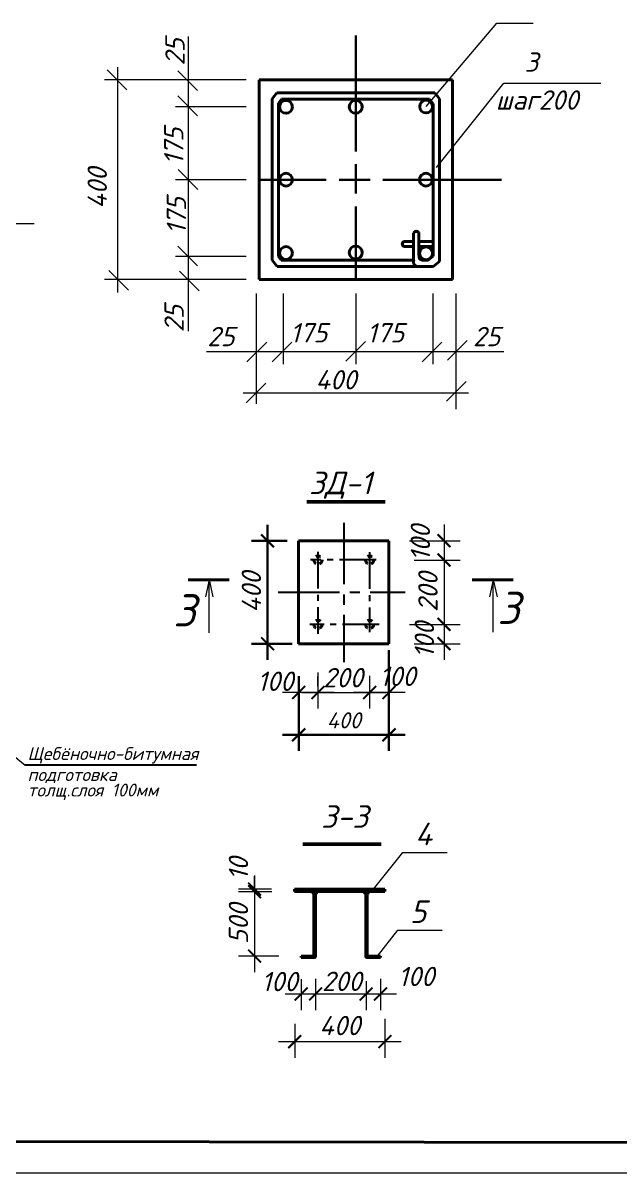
# Model space of a CAD drawing. Extents: x 108150 to 142535, y -18867 to -9422.
# Drawn here: x 136279.5 to 136372.2, y -16392 to -16213.4 of the extents above; entities that cross this region are included whole.
import ezdxf

# ---------------------------------------------------------------- set-up
doc = ezdxf.new("R2010")
doc.units = 0
doc.header["$MEASUREMENT"] = 0
doc.header["$PDMODE"] = 32
doc.header["$PDSIZE"] = 0.6
for name, pattern in [('ACAD_ISO04W100', [30, 24, -3, 0, -3]), ('JIS_02_0.7', [1.35, 0.75, -0.6]), ('осевая2', [28.575, 19.05, -3.175, 3.175, -3.175])]:
    doc.linetypes.add(name, pattern=pattern)
for name, color, linetype, lineweight in [('Выносные', 8, 'Continuous', 15), ('Главные', 1, 'Continuous', 40), ('надписи', 2, 'Continuous', 15), ('Осевые', 8, 'ACAD_ISO04W100', 30), ('Основные', 4, 'Continuous', 40), ('РАЗМЕРЫ', 8, 'Continuous', 30), ('Размеры1', 252, 'Continuous', 15), ('Текст', 2, 'Continuous', 15)]:
    doc.layers.add(name, color=color, linetype=linetype, lineweight=lineweight)
doc.styles.add('ГОСТ', font='isocpeur.ttf', dxfattribs={"oblique": 15, "height": 2.5})
doc.styles.add('ГОСТ 300', font='isocpeui.ttf', dxfattribs={"height": 300})
doc.styles.add('ГОСТ3', font='isocpeur.ttf', dxfattribs={"oblique": 15, "height": 3})
doc.styles.add('ГОСТ3.5', font='isocpeur.ttf', dxfattribs={"oblique": 15, "height": 3.5})
doc.linetypes.add('388', pattern='A,2,[1,a,S=0.2,R=0,X=0,Y=0],2', length=4)
doc.dimstyles.new('25', dxfattribs={"dimtxt": 2.7, "dimasz": 2, "dimexe": 2.5, "dimexo": 1, "dimgap": 1, "dimtad": 1, "dimdec": 0, "dimlfac": 25, "dimtxsty": 'ГОСТ', "dimblk": 'OBLIQUE', "dimcen": 25, "dimdle": 2.5, "dimclrd": 256, "dimclre": 256, "dimclrt": 2, "dimadec": 0, "dimazin": 0, "dimtfac": 1, "dimtdec": 0, "dimtmove": 0, "dimatfit": 3, "dimldrblk": 'DOTSMALL', "dimlwd": -1, "dimlwe": -1, "dimarcsym": 0})
doc.dimstyles.new('50', dxfattribs={"dimtxt": 3.5, "dimasz": 2, "dimexe": 2.5, "dimexo": 1, "dimgap": 1, "dimtad": 1, "dimdec": 0, "dimlfac": 50, "dimtxsty": 'ГОСТ3.5', "dimblk": 'ARCHTICK', "dimcen": 2.5, "dimdle": 2.5, "dimclrd": 256, "dimclre": 256, "dimclrt": 2, "dimadec": 3, "dimazin": 0, "dimtfac": 1, "dimtdec": 0, "dimtmove": 1, "dimatfit": 3, "dimldrblk": 'DOTSMALL', "dimfxl": 1, "dimlwd": -1, "dimlwe": -1, "dimarcsym": 0})

# ---------------------------------------------------------------- blocks, each defined once
blk = doc.blocks.new('_ArchTick')
at = {"color": 0, "linetype": 'ByBlock', "const_width": 0.15}
blk.add_lwpolyline([(-0.5, -0.5), (0.5, 0.5)], dxfattribs=at)
blk = doc.blocks.new('*D3293')
at = {"layer": 'Defpoints', "color": 0, "lineweight": 0, "transparency": 16777216}
for p in [(136321.52, -16293.78), (136317.45, -16309.76), (136322.29, -16309.76)]:
    blk.add_point(p, dxfattribs=at)
at = {"layer": 'РАЗМЕРЫ', "transparency": 16777216}
for p, q in [((136317.45, -16291.28), (136317.45, -16312.26)), ((136320.52, -16293.78), (136314.95, -16293.78)), ((136321.29, -16309.76), (136314.95, -16309.76))]:
    blk.add_line(p, q, dxfattribs=at)
at = {"layer": 'РАЗМЕРЫ', "transparency": 16777216, "xscale": 2, "yscale": 2, "zscale": 2}
for p, rotation in [((136317.45, -16293.78), 90), ((136317.45, -16309.76), 270)]:
    blk.add_blockref('_ArchTick', p, dxfattribs=dict(at, rotation=rotation))
at = {"layer": 'РАЗМЕРЫ', "color": 2, "transparency": 16777216, "insert": (136314.95, -16301.77), "char_height": 3, "attachment_point": 5, "rotation": 90, "style": 'ГОСТ3'}
blk.add_mtext('400', dxfattribs=at)
blk = doc.blocks.new('_DotSmall')
at = {"color": 0, "linetype": 'ByBlock', "lineweight": 15, "const_width": 0.5}
blk.add_lwpolyline([(-0.0625, 0, 1), (0.0625, 0, 1)], format="xyb", close=True, dxfattribs=at)
blk = doc.blocks.new('_Oblique')
at = {"color": 0, "linetype": 'ByBlock', "lineweight": -2}
blk.add_line((-0.5, -0.5), (0.5, 0.5), dxfattribs=at)
blk = doc.blocks.new('*D3294')
at = {"layer": 'Defpoints', "color": 0, "lineweight": 0, "transparency": 16777216}
for p in [(136336.31, -16309.76), (136322.29, -16313.79), (136336.31, -16323.91)]:
    blk.add_point(p, dxfattribs=at)
at = {"layer": 'РАЗМЕРЫ', "transparency": 16777216}
for p, q in [((136336.31, -16310.76), (136336.31, -16326.41)), ((136322.29, -16314.79), (136322.29, -16326.41)), ((136319.79, -16323.91), (136338.81, -16323.91))]:
    blk.add_line(p, q, dxfattribs=at)
at = {"layer": 'РАЗМЕРЫ', "transparency": 16777216, "xscale": 2, "yscale": 2, "zscale": 2, "rotation": 180}
blk.add_blockref('_Oblique', (136322.29, -16323.91), dxfattribs=at)
at = {"layer": 'РАЗМЕРЫ', "transparency": 16777216, "xscale": 2, "yscale": 2, "zscale": 2}
blk.add_blockref('_Oblique', (136336.31, -16323.91), dxfattribs=at)
at = {"layer": 'РАЗМЕРЫ', "color": 2, "transparency": 16777216, "insert": (136329.3, -16321.66), "char_height": 2.5, "attachment_point": 5, "style": 'ГОСТ'}
blk.add_mtext('400', dxfattribs=at)
blk = doc.blocks.new('*D3295')
at = {"layer": 'Defpoints', "color": 0, "lineweight": 0, "ltscale": 10, "transparency": 16777216}
for p in [(136338.52, -16293.76), (136339.21, -16296.76), (136344.86, -16296.76)]:
    blk.add_point(p, dxfattribs=at)
at = {"layer": 'Размеры1', "ltscale": 10, "transparency": 16777216}
for p, q in [((136344.86, -16291.26), (136344.86, -16299.26)), ((136339.52, -16293.76), (136347.36, -16293.76)), ((136340.21, -16296.76), (136347.36, -16296.76))]:
    blk.add_line(p, q, dxfattribs=at)
at = {"layer": 'Размеры1', "ltscale": 10, "transparency": 16777216, "xscale": 2, "yscale": 2, "zscale": 2}
for p, rotation in [((136344.86, -16293.76), 90), ((136344.86, -16296.76), 270)]:
    blk.add_blockref('_ArchTick', p, dxfattribs=dict(at, rotation=rotation))
at = {"layer": 'Размеры1', "color": 2, "lineweight": 25, "ltscale": 10, "transparency": 16777216, "insert": (136341.19, -16294.13), "char_height": 3, "attachment_point": 5, "rotation": 90, "style": 'ГОСТ3'}
blk.add_mtext('100', dxfattribs=at)
blk = doc.blocks.new('*D3296')
at = {"layer": 'Defpoints', "color": 0, "lineweight": 0, "ltscale": 10, "transparency": 16777216}
for p in [(136339.21, -16296.76), (136339.34, -16306.76), (136344.86, -16306.76)]:
    blk.add_point(p, dxfattribs=at)
at = {"layer": 'Размеры1', "ltscale": 10, "transparency": 16777216}
for p, q in [((136344.86, -16294.26), (136344.86, -16309.26)), ((136340.21, -16296.76), (136347.36, -16296.76)), ((136340.34, -16306.76), (136347.36, -16306.76))]:
    blk.add_line(p, q, dxfattribs=at)
at = {"layer": 'Размеры1', "ltscale": 10, "transparency": 16777216, "xscale": 2, "yscale": 2, "zscale": 2}
for p, rotation in [((136344.86, -16296.76), 90), ((136344.86, -16306.76), 270)]:
    blk.add_blockref('_ArchTick', p, dxfattribs=dict(at, rotation=rotation))
at = {"layer": 'Размеры1', "color": 2, "lineweight": 25, "ltscale": 10, "transparency": 16777216, "insert": (136342.36, -16301.76), "char_height": 3, "attachment_point": 5, "rotation": 90, "style": 'ГОСТ3'}
blk.add_mtext('200', dxfattribs=at)
blk = doc.blocks.new('*D3297')
at = {"layer": 'Defpoints', "color": 0, "lineweight": 0, "ltscale": 10, "transparency": 16777216}
for p in [(136338.52, -16306.76), (136339.21, -16309.76), (136344.86, -16309.76)]:
    blk.add_point(p, dxfattribs=at)
at = {"layer": 'Размеры1', "ltscale": 10, "transparency": 16777216}
for p, q in [((136344.86, -16304.26), (136344.86, -16312.26)), ((136339.52, -16306.76), (136347.36, -16306.76)), ((136340.21, -16309.76), (136347.36, -16309.76))]:
    blk.add_line(p, q, dxfattribs=at)
at = {"layer": 'Размеры1', "ltscale": 10, "transparency": 16777216, "xscale": 2, "yscale": 2, "zscale": 2}
for p, rotation in [((136344.86, -16306.76), 90), ((136344.86, -16309.76), 270)]:
    blk.add_blockref('_ArchTick', p, dxfattribs=dict(at, rotation=rotation))
at = {"layer": 'Размеры1', "color": 2, "lineweight": 25, "ltscale": 10, "transparency": 16777216, "insert": (136341.81, -16309.2), "char_height": 3, "attachment_point": 5, "rotation": 90, "style": 'ГОСТ3'}
blk.add_mtext('100', dxfattribs=at)
blk = doc.blocks.new('*D3298')
at = {"layer": 'Defpoints', "color": 0, "lineweight": 0, "ltscale": 10, "transparency": 16777216}
for p in [(136325.29, -16313.21), (136322.29, -16313.79), (136322.29, -16317.33)]:
    blk.add_point(p, dxfattribs=at)
at = {"layer": 'Размеры1', "ltscale": 10, "transparency": 16777216}
for p, q in [((136322.29, -16314.79), (136322.29, -16319.83)), ((136325.29, -16314.21), (136325.29, -16319.83)), ((136327.79, -16317.33), (136319.79, -16317.33))]:
    blk.add_line(p, q, dxfattribs=at)
at = {"layer": 'Размеры1', "ltscale": 10, "transparency": 16777216, "xscale": 2, "yscale": 2, "zscale": 2, "rotation": 180}
blk.add_blockref('_ArchTick', (136322.29, -16317.33), dxfattribs=at)
at = {"layer": 'Размеры1', "ltscale": 10, "transparency": 16777216, "xscale": 2, "yscale": 2, "zscale": 2}
blk.add_blockref('_ArchTick', (136325.29, -16317.33), dxfattribs=at)
at = {"layer": 'Размеры1', "color": 2, "lineweight": 25, "ltscale": 10, "transparency": 16777216, "insert": (136318.66, -16315.59), "char_height": 3, "attachment_point": 5, "style": 'ГОСТ3'}
blk.add_mtext('100', dxfattribs=at)
blk = doc.blocks.new('*D3299')
at = {"layer": 'Defpoints', "color": 0, "lineweight": 0, "ltscale": 10, "transparency": 16777216}
for p in [(136336.31, -16312.62), (136333.31, -16313.76), (136333.31, -16317.33)]:
    blk.add_point(p, dxfattribs=at)
at = {"layer": 'Размеры1', "ltscale": 10, "transparency": 16777216}
for p, q in [((136333.31, -16314.76), (136333.31, -16319.83)), ((136336.31, -16313.62), (136336.31, -16319.83)), ((136338.81, -16317.33), (136330.81, -16317.33))]:
    blk.add_line(p, q, dxfattribs=at)
at = {"layer": 'Размеры1', "ltscale": 10, "transparency": 16777216, "xscale": 2, "yscale": 2, "zscale": 2, "rotation": 180}
blk.add_blockref('_ArchTick', (136333.31, -16317.33), dxfattribs=at)
at = {"layer": 'Размеры1', "ltscale": 10, "transparency": 16777216, "xscale": 2, "yscale": 2, "zscale": 2}
blk.add_blockref('_ArchTick', (136336.31, -16317.33), dxfattribs=at)
at = {"layer": 'Размеры1', "color": 2, "lineweight": 25, "ltscale": 10, "transparency": 16777216, "insert": (136337.64, -16314.83), "char_height": 3, "attachment_point": 5, "style": 'ГОСТ3'}
blk.add_mtext('100', dxfattribs=at)
blk = doc.blocks.new('*D3300')
at = {"layer": 'Defpoints', "color": 0, "lineweight": 0, "ltscale": 10, "transparency": 16777216}
for p in [(136333.31, -16316.73), (136325.29, -16317.33), (136333.31, -16317.33)]:
    blk.add_point(p, dxfattribs=at)
at = {"layer": 'Размеры1', "ltscale": 10, "transparency": 16777216}
for p, q in [((136325.29, -16316.33), (136325.29, -16314.83)), ((136322.79, -16317.33), (136335.81, -16317.33)), ((136333.31, -16317.73), (136333.31, -16319.83))]:
    blk.add_line(p, q, dxfattribs=at)
at = {"layer": 'Размеры1', "ltscale": 10, "transparency": 16777216, "xscale": 2, "yscale": 2, "zscale": 2, "rotation": 180}
blk.add_blockref('_ArchTick', (136325.29, -16317.33), dxfattribs=at)
at = {"layer": 'Размеры1', "ltscale": 10, "transparency": 16777216, "xscale": 2, "yscale": 2, "zscale": 2}
blk.add_blockref('_ArchTick', (136333.31, -16317.33), dxfattribs=at)
at = {"layer": 'Размеры1', "color": 2, "lineweight": 25, "ltscale": 10, "transparency": 16777216, "insert": (136329.18, -16315.03), "char_height": 3, "attachment_point": 5, "style": 'ГОСТ3'}
blk.add_mtext('200', dxfattribs=at)
blk = doc.blocks.new('*D3301')
at = {"layer": 'Defpoints', "color": 0, "lineweight": 0, "ltscale": 10, "transparency": 16777216}
for p in [(136315.44, -16348.27), (136318.85, -16348.27), (136319.07, -16347.87)]:
    blk.add_point(p, dxfattribs=at)
at = {"layer": 'Размеры1', "ltscale": 10, "transparency": 16777216}
for p, q in [((136315.44, -16347.87), (136315.44, -16345.87)), ((136318.07, -16347.87), (136312.94, -16347.87)), ((136317.85, -16348.27), (136312.94, -16348.27)), ((136315.44, -16347.87), (136315.44, -16348.27)), ((136315.44, -16348.27), (136315.44, -16350.27))]:
    blk.add_line(p, q, dxfattribs=at)
at = {"layer": 'Размеры1', "ltscale": 10, "transparency": 16777216, "xscale": 2, "yscale": 2, "zscale": 2}
for p, rotation in [((136315.44, -16347.87), 270), ((136315.44, -16348.27), 90)]:
    blk.add_blockref('_ArchTick', p, dxfattribs=dict(at, rotation=rotation))
at = {"layer": 'Размеры1', "color": 2, "lineweight": 25, "ltscale": 10, "transparency": 16777216, "insert": (136312.94, -16344.73), "char_height": 3, "attachment_point": 5, "rotation": 90, "style": 'ГОСТ3'}
blk.add_mtext('10', dxfattribs=at)
blk = doc.blocks.new('*D3302')
at = {"layer": 'Defpoints', "color": 0, "lineweight": 0, "ltscale": 10, "transparency": 16777216}
for p in [(136319.13, -16348.27), (136315.44, -16358.27), (136320.19, -16358.27)]:
    blk.add_point(p, dxfattribs=at)
at = {"layer": 'Размеры1', "ltscale": 10, "transparency": 16777216}
for p, q in [((136315.44, -16345.77), (136315.44, -16360.77)), ((136318.13, -16348.27), (136312.94, -16348.27)), ((136319.19, -16358.27), (136312.94, -16358.27))]:
    blk.add_line(p, q, dxfattribs=at)
at = {"layer": 'Размеры1', "ltscale": 10, "transparency": 16777216, "xscale": 2, "yscale": 2, "zscale": 2}
for p, rotation in [((136315.44, -16348.27), 90), ((136315.44, -16358.27), 270)]:
    blk.add_blockref('_ArchTick', p, dxfattribs=dict(at, rotation=rotation))
at = {"layer": 'Размеры1', "color": 2, "lineweight": 25, "ltscale": 10, "transparency": 16777216, "insert": (136312.94, -16353.27), "char_height": 3, "attachment_point": 5, "rotation": 90, "style": 'ГОСТ3'}
blk.add_mtext('500', dxfattribs=at)
blk = doc.blocks.new('*D3303')
at = {"layer": 'Defpoints', "color": 0, "lineweight": 0, "ltscale": 10, "transparency": 16777216}
for p in [(136322.67, -16360.86), (136324.91, -16360.82), (136324.91, -16364.15)]:
    blk.add_point(p, dxfattribs=at)
at = {"layer": 'Размеры1', "ltscale": 10, "transparency": 16777216}
for p, q in [((136322.67, -16361.86), (136322.67, -16366.65)), ((136324.91, -16361.82), (136324.91, -16366.65)), ((136320.17, -16364.15), (136327.41, -16364.15))]:
    blk.add_line(p, q, dxfattribs=at)
at = {"layer": 'Размеры1', "ltscale": 10, "transparency": 16777216, "xscale": 2, "yscale": 2, "zscale": 2, "rotation": 180}
blk.add_blockref('_ArchTick', (136322.67, -16364.15), dxfattribs=at)
at = {"layer": 'Размеры1', "ltscale": 10, "transparency": 16777216, "xscale": 2, "yscale": 2, "zscale": 2}
blk.add_blockref('_ArchTick', (136324.91, -16364.15), dxfattribs=at)
at = {"layer": 'Размеры1', "color": 2, "lineweight": 25, "ltscale": 10, "transparency": 16777216, "insert": (136319.31, -16362.23), "char_height": 3, "attachment_point": 5, "style": 'ГОСТ3'}
blk.add_mtext('100', dxfattribs=at)
blk = doc.blocks.new('*D3304')
at = {"layer": 'Defpoints', "color": 0, "lineweight": 0, "ltscale": 10, "transparency": 16777216}
for p in [(136335.69, -16367), (136321.67, -16367.78), (136335.69, -16371.56)]:
    blk.add_point(p, dxfattribs=at)
at = {"layer": 'Размеры1', "ltscale": 10, "transparency": 16777216}
for p, q in [((136321.67, -16368.78), (136321.67, -16374.06)), ((136335.69, -16368), (136335.69, -16374.06)), ((136319.17, -16371.56), (136338.19, -16371.56))]:
    blk.add_line(p, q, dxfattribs=at)
at = {"layer": 'Размеры1', "ltscale": 10, "transparency": 16777216, "xscale": 2, "yscale": 2, "zscale": 2, "rotation": 180}
blk.add_blockref('_ArchTick', (136321.67, -16371.56), dxfattribs=at)
at = {"layer": 'Размеры1', "ltscale": 10, "transparency": 16777216, "xscale": 2, "yscale": 2, "zscale": 2}
blk.add_blockref('_ArchTick', (136335.69, -16371.56), dxfattribs=at)
at = {"layer": 'Размеры1', "color": 2, "lineweight": 25, "ltscale": 10, "transparency": 16777216, "insert": (136328.68, -16369.06), "char_height": 3, "attachment_point": 5, "style": 'ГОСТ3'}
blk.add_mtext('400', dxfattribs=at)
blk = doc.blocks.new('*D3305')
at = {"layer": 'Defpoints', "color": 0, "lineweight": 0, "ltscale": 10, "transparency": 16777216}
for p in [(136332.76, -16361.19), (136335, -16360.83), (136335, -16364.16)]:
    blk.add_point(p, dxfattribs=at)
at = {"layer": 'Размеры1', "ltscale": 10, "transparency": 16777216}
for p, q in [((136332.76, -16362.19), (136332.76, -16366.66)), ((136335, -16361.83), (136335, -16366.66)), ((136330.26, -16364.16), (136337.5, -16364.16))]:
    blk.add_line(p, q, dxfattribs=at)
at = {"layer": 'Размеры1', "ltscale": 10, "transparency": 16777216, "xscale": 2, "yscale": 2, "zscale": 2, "rotation": 180}
blk.add_blockref('_ArchTick', (136332.76, -16364.16), dxfattribs=at)
at = {"layer": 'Размеры1', "ltscale": 10, "transparency": 16777216, "xscale": 2, "yscale": 2, "zscale": 2}
blk.add_blockref('_ArchTick', (136335, -16364.16), dxfattribs=at)
at = {"layer": 'Размеры1', "color": 2, "lineweight": 25, "ltscale": 10, "transparency": 16777216, "insert": (136340.55, -16361.44), "char_height": 3, "attachment_point": 5, "style": 'ГОСТ3'}
blk.add_mtext('100', dxfattribs=at)
blk = doc.blocks.new('*D3306')
at = {"layer": 'Defpoints', "color": 0, "lineweight": 0, "ltscale": 10, "transparency": 16777216}
for p in [(136324.91, -16364.15), (136332.76, -16364.15), (136332.76, -16364.16)]:
    blk.add_point(p, dxfattribs=at)
at = {"layer": 'Размеры1', "ltscale": 10, "transparency": 16777216}
for p, q in [((136322.41, -16364.16), (136335.26, -16364.16)), ((136324.91, -16365.15), (136324.91, -16366.66)), ((136332.76, -16365.15), (136332.76, -16366.66))]:
    blk.add_line(p, q, dxfattribs=at)
at = {"layer": 'Размеры1', "ltscale": 10, "transparency": 16777216, "xscale": 2, "yscale": 2, "zscale": 2, "rotation": 180}
blk.add_blockref('_ArchTick', (136324.91, -16364.16), dxfattribs=at)
at = {"layer": 'Размеры1', "ltscale": 10, "transparency": 16777216, "xscale": 2, "yscale": 2, "zscale": 2}
blk.add_blockref('_ArchTick', (136332.76, -16364.16), dxfattribs=at)
at = {"layer": 'Размеры1', "color": 2, "lineweight": 25, "ltscale": 10, "transparency": 16777216, "insert": (136328.99, -16362.19), "char_height": 3, "attachment_point": 5, "style": 'ГОСТ3'}
blk.add_mtext('200', dxfattribs=at)

msp = doc.modelspace()

# ---------------------------------------------------------------- hatches: boundary and pattern name
at = {"layer": 'Размеры1', "lineweight": 40, "ltscale": 10}
h = msp.add_hatch(color=4, dxfattribs=at)
h.dxf.hatch_style = 1
h.paths.add_polyline_path([(136324.4435, -16348.2664, 0.57154891), (136324.6662, -16348.4836), (136324.6662, -16348.2664)])
h = msp.add_hatch(color=4, dxfattribs=at)
h.dxf.hatch_style = 1
h.paths.add_polyline_path([(136324.9059, -16348.2664), (136325.1287, -16348.2664, -0.57154891), (136324.9059, -16348.4836)])
h = msp.add_hatch(color=4, dxfattribs=at)
h.dxf.hatch_style = 1
h.paths.add_polyline_path([(136332.694, -16348.2664), (136332.4713, -16348.2664, 0.57154891), (136332.694, -16348.4836)])
h = msp.add_hatch(color=4, dxfattribs=at)
h.dxf.hatch_style = 1
h.paths.add_polyline_path([(136332.9337, -16348.2664), (136333.1564, -16348.2664, -0.57154891), (136332.9337, -16348.4836)])

# ---------------------------------------------------------------- linework, layer by layer
at = {"color": 253}
msp.add_line((136306.4029, -16328.6104), (136279.8448, -16328.6104), dxfattribs=at)
at = {"layer": 'Выносные'}
for p, q in [((136342.0765, -16226.3361), (136353.0605, -16213.3588)), ((136353.0605, -16213.3588), (136358.7224, -16213.3588)), ((136305.1499, -16215.4594), (136305.1499, -16261.233)), ((136294.1499, -16220.1953), (136294.1499, -16255.1953)), ((136314.1499, -16222.1953), (136292.1499, -16222.1953)), ((136292.5786, -16220.6521), (136295.6278, -16223.7195)), ((136303.5259, -16220.7823), (136306.5751, -16223.8497)), ((136343.6953, -16235.824), (136354.1438, -16222.6968)), ((136354.1438, -16222.6968), (136369.2007, -16222.6968)), ((136303.5259, -16224.6885), (136306.5751, -16227.7559)), ((136314.1499, -16226.382), (136303.1499, -16226.382)), ((136303.6036, -16236.1331), (136306.6527, -16239.2004)), ((136314.1499, -16237.6953), (136303.1499, -16237.6953)), ((136268.8699, -16244.4904), (136281.2339, -16244.4904)), ((136303.5259, -16247.9956), (136306.5751, -16251.0629)), ((136314.1499, -16249.6328), (136303.1499, -16249.6328)), ((136292.8393, -16251.7716), (136295.8884, -16254.8389)), ((136303.7866, -16251.9018), (136306.8357, -16254.9691)), ((136314.1499, -16253.1953), (136292.1499, -16253.1953)), ((136315.6754, -16255.3518), (136315.6754, -16272.5237)), ((136319.8622, -16255.3518), (136319.8622, -16266.3518)), ((136331.1754, -16255.3518), (136331.1754, -16266.3518)), ((136343.1129, -16255.3518), (136343.1129, -16266.3518)), ((136346.6754, -16255.3518), (136346.6754, -16273.343)), ((136314.2625, -16265.9758), (136317.3298, -16262.9266)), ((136318.1687, -16265.9758), (136321.236, -16262.9266)), ((136329.6132, -16265.8981), (136332.6806, -16262.849)), ((136341.4757, -16265.9758), (136344.5431, -16262.9266)), ((136345.3819, -16265.7151), (136348.4493, -16262.666)), ((136307.9869, -16264.3518), (136354.1474, -16264.3518)), ((136314.1323, -16272.346), (136317.1996, -16269.2969)), ((136345.2517, -16272.0854), (136348.3191, -16269.0363)), ((136313.6754, -16270.7748), (136348.6754, -16270.7748)), ((136308.3913, -16299.8303), (136307.8203, -16302.4932)), ((136308.3913, -16308.0749), (136308.3913, -16299.8303)), ((136308.3913, -16299.8303), (136308.9775, -16302.4932)), ((136352.4977, -16299.8303), (136351.9267, -16302.4932)), ((136352.4977, -16307.9869), (136352.4977, -16299.8303)), ((136352.4977, -16299.8303), (136353.0839, -16302.4932)), ((136333.8954, -16347.8664), (136338.4538, -16342.171)), ((136338.4538, -16342.171), (136345.3486, -16342.171)), ((136334.5165, -16358.2664), (136337.663, -16354.2376)), ((136337.663, -16354.2376), (136344.5578, -16354.2376)), ((136147.7125, -16391.9608), (136567.7125, -16391.9608))]:
    msp.add_line(p, q, dxfattribs=at)
at = {"layer": 'Выносные', "color": 252, "ltscale": 100}
msp.add_line((136270.4467, -16321.0426), (136279.8448, -16328.6104), dxfattribs=at)
at = {"layer": 'Главные'}
for p, q in [((136311.4812, -16299.8303), (136305.1083, -16299.8303)), ((136355.5876, -16299.8303), (136349.2148, -16299.8303))]:
    msp.add_line(p, q, dxfattribs=at)
at = {"layer": 'Осевые'}
for p, q in [((136331.1499, -16222.1953), (136331.1499, -16215.2827)), ((136331.1499, -16222.1953), (136331.1499, -16233.3059)), ((136331.1499, -16235.3059), (136331.1499, -16239.835)), ((136316.1499, -16237.6953), (136326.5674, -16237.6953)), ((136328.5674, -16237.6953), (136333.3796, -16237.6953)), ((136335.3796, -16237.6953), (136353.791, -16237.6953)), ((136331.1499, -16241.835), (136331.1499, -16253.1953))]:
    msp.add_line(p, q, dxfattribs=at)
at = {"layer": 'Основные'}
for p, q in [((136316.1499, -16222.1953), (136346.1499, -16222.1953)), ((136316.1499, -16222.1953), (136316.1499, -16253.1953)), ((136346.1499, -16222.1953), (136346.1499, -16253.1953)), ((136318.1499, -16225.1518), (136318.9005, -16224.1953)), ((136318.9005, -16224.1953), (136343.4177, -16224.1953)), ((136343.4177, -16224.1953), (136344.1499, -16225.1584)), ((136318.1499, -16225.1518), (136318.1499, -16250.1757)), ((136319.1499, -16225.7847), (136319.6124, -16225.1953)), ((136319.1499, -16225.7847), (136319.1499, -16249.6328)), ((136319.6124, -16225.1953), (136342.5894, -16225.1953)), ((136342.5894, -16225.1953), (136343.1499, -16225.9325)), ((136343.1499, -16225.9325), (136343.1499, -16249.5848)), ((136344.1499, -16225.1584), (136344.1499, -16250.3773)), ((136340.1078, -16247.3067), (136338.6678, -16247.3067)), ((136340.1319, -16245.9853), (136340.1319, -16250.1953)), ((136343.1258, -16247.3067), (136340.9445, -16247.3067)), ((136340.9686, -16249.4788), (136340.9686, -16245.9659)), ((136340.1078, -16248.0716), (136338.6678, -16248.0716)), ((136343.1258, -16248.0716), (136340.9445, -16248.0716)), ((136318.1499, -16250.1757), (136318.9526, -16251.1953)), ((136319.1499, -16249.6328), (136319.5927, -16250.1953)), ((136319.5927, -16250.1953), (136340.1319, -16250.1953)), ((136340.9686, -16249.4788), (136340.9742, -16249.513)), ((136341.3608, -16250.1709), (136341.4657, -16250.1953)), ((136341.4657, -16250.1953), (136342.4064, -16250.1953)), ((136343.1499, -16249.5848), (136342.4064, -16250.1953)), ((136344.1499, -16250.3773), (136343.1537, -16251.1953)), ((136318.9526, -16251.1953), (136343.1537, -16251.1953)), ((136316.1499, -16253.1953), (136346.1499, -16253.1953)), ((136322.2864, -16293.7559), (136322.2864, -16309.7559)), ((136336.3089, -16293.7559), (136322.2864, -16293.7559)), ((136336.3089, -16293.7559), (136336.3088, -16309.7559)), ((136336.3089, -16309.7559), (136322.2864, -16309.7559)), ((136335.6887, -16347.8664), (136321.6662, -16347.8664)), ((136335.6887, -16348.2664), (136321.6662, -16348.2664)), ((136167.7125, -16386.9608), (136375.1571, -16387.2049))]:
    msp.add_line(p, q, dxfattribs=at)
at = {"layer": 'Основные', "color": 8, "linetype": 'осевая2', "lineweight": 25, "ltscale": 0.3}
for p, q in [((136325.2864, -16295.4878), (136325.2864, -16308.2389)), ((136333.3089, -16295.5419), (136333.3088, -16307.9445)), ((136334.3204, -16296.7559), (136324.105, -16296.7559)), ((136334.8014, -16306.7559), (136323.9972, -16306.7559))]:
    msp.add_line(p, q, dxfattribs=at)
at = {"layer": 'Основные'}
for centre in [(136320.3282, -16226.382), (136331.1499, -16226.382), (136342.0765, -16226.3361), (136320.3282, -16237.6953), (136342.0475, -16237.6953), (136320.3282, -16249.0923), (136331.1499, -16249.0049), (136342.0732, -16249.1373)]:
    msp.add_circle(centre, 1, dxfattribs=at)
at = {"layer": 'Основные', "linetype": 'JIS_02_0.7'}
for centre in [(136325.2864, -16296.7559), (136333.3089, -16296.7559), (136325.2864, -16306.7559), (136333.3088, -16306.7559)]:
    msp.add_circle(centre, 0.645, dxfattribs=at)
at = {"layer": 'Основные'}
for centre, radius, start, end in [((136338.7824, -16247.6892), 0.3993, 106.683957, 253.316043), ((136340.5548, -16246.1723), 0.4624, 26.514443, 156.147488), ((136340.8598, -16250.4525), 0.7537, 160.04066, 260.202322), ((136341.563, -16249.6096), 0.5966, 170.684571, 250.187244)]:
    msp.add_arc(centre, radius, start, end, dxfattribs=at)
at = {"layer": 'РАЗМЕРЫ', "color": 2, "linetype": '388', "lineweight": 50}
for p, q in [((136323.5492, -16287.747), (136335.7165, -16287.747)), ((136322.9201, -16340.8886), (136335.0873, -16340.8886))]:
    msp.add_line(p, q, dxfattribs=at)
at = {"layer": 'Размеры1', "color": 253, "linetype": 'осевая2', "lineweight": 25, "ltscale": 0.5}
for p, q in [((136329.2977, -16291.0084), (136329.2977, -16312.6062)), ((136319.1005, -16301.7559), (136338.8044, -16301.7559))]:
    msp.add_line(p, q, dxfattribs=at)
at = {"layer": 'Размеры1', "color": 4, "lineweight": 40, "ltscale": 10}
for p, q in [((136321.6662, -16347.8664), (136321.6662, -16348.2664)), ((136324.6662, -16348.2664), (136324.6662, -16358.0391)), ((136324.9062, -16348.2664), (136324.9061, -16358.2835)), ((136332.694, -16348.2664), (136332.6943, -16358.2809)), ((136332.934, -16348.2664), (136332.934, -16358.0689)), ((136335.6887, -16347.8664), (136335.6887, -16348.2664)), ((136324.4704, -16358.2664), (136322.6662, -16358.2664)), ((136322.6662, -16358.2664), (136322.6662, -16358.5064)), ((136324.685, -16358.5064), (136322.6662, -16358.5064)), ((136332.9153, -16358.5064), (136334.9958, -16358.5064)), ((136333.1302, -16358.2664), (136334.9958, -16358.2664)), ((136334.9958, -16358.2664), (136334.9958, -16358.5064))]:
    msp.add_line(p, q, dxfattribs=at)
for centre, radius, start, end in [((136324.6188, -16348.3094), 0.1805, 166.224981, 285.225297), ((136324.9533, -16348.3094), 0.1805, 254.774703, 13.775019), ((136332.6466, -16348.3094), 0.1805, 166.224981, 285.225297), ((136332.9811, -16348.3094), 0.1805, 254.774703, 13.775019), ((136324.4449, -16358.0464), 0.2214, 276.612023, 1.909301), ((136333.1554, -16358.0464), 0.2214, 178.090699, 263.387977), ((136324.6899, -16358.2901), 0.2163, 268.712687, 2.437651), ((136332.9104, -16358.2901), 0.2163, 177.562349, 271.287313)]:
    msp.add_arc(centre, radius, start, end, dxfattribs=at)

# ---------------------------------------------------------------- texts
at = {"layer": 'надписи', "color": 2, "lineweight": 30, "oblique": 15}
for s, height, style, p in [('ЗД-1', 3.5, 'ГОСТ3.5', (136323.8925, -16286.5378)), ('3', 5, 'ГОСТ', (136302.8072, -16307.0772)), ('3', 5, 'ГОСТ', (136353.1221, -16306.6995)), ('3-3', 3.5, 'ГОСТ3.5', (136325.777, -16338.3526)), ('4', 3.5, 'ГОСТ', (136340.3568, -16341.0637)), ('5', 3.5, 'ГОСТ', (136339.566, -16353.1304))]:
    msp.add_text(s, height=height, dxfattribs=dict(at, style=style)).set_placement(p)
at = {"layer": 'Текст', "color": 2, "lineweight": 30, "style": 'ГОСТ3', "oblique": 15}
for s, p in [('25', (136304.5858, -16219.9604)), ('175', (136304.402, -16235.3987)), ('400', (136292.5179, -16242.214)), ('175', (136304.8065, -16246.1836)), ('25', (136304.4513, -16261.3819))]:
    msp.add_text(s, height=3, rotation=90, dxfattribs=at).set_placement(p)
for s, p in [('3', (136357.3733, -16220.9231)), ('шаг200', (136352.8818, -16226.8184)), ('25', (136308.1027, -16263.554)), ('175', (136320.9625, -16262.9753)), ('175', (136332.8899, -16262.9753)), ('25', (136349.3534, -16263.554)), ('400', (136324.8985, -16270.2673))]:
    msp.add_text(s, height=3, dxfattribs=at).set_placement(p)
at = {"layer": 'Текст', "color": 2, "style": 'ГОСТ 300'}
for s, p in [('Щебёночно-битумная', (136280.1918, -16327.8196)), ('подготовка', (136280.1918, -16331.0861)), ('толщ.слоя 100мм ', (136280.1918, -16333.4893))]:
    msp.add_text(s, height=2, dxfattribs=at).set_placement(p)

# ---------------------------------------------------------------- dimensions: what is measured, and where the dimension line sits
at = {"layer": 'РАЗМЕРЫ', "color": 253}
dim = msp.add_linear_dim(base=(136317.4484, -16309.7559), p1=(136321.5235, -16293.7784), p2=(136322.2864, -16309.7559), angle=90, text='400', dimstyle='50', override={"dimtxsty": 'ГОСТ3'}, dxfattribs=at)
dim.commit()
dim.dimension.update_dxf_attribs({"geometry": '*D3293', "text_midpoint": (136314.9484, -16301.7672)})
dim = msp.add_linear_dim(base=(136336.3088, -16323.9056), p1=(136322.2864, -16313.7909), p2=(136336.3088, -16309.7559), text='400', dimstyle='25', dxfattribs=at)
dim.commit()
dim.dimension.update_dxf_attribs({"geometry": '*D3294', "text_midpoint": (136329.2976, -16321.6556)})
at = {"layer": 'Размеры1', "color": 253, "lineweight": 25, "ltscale": 10}
for base, p1, p2, text, picture, middle in [((136344.8645, -16296.7559), (136338.5226, -16293.7559), (136339.2081, -16296.7559), '100', '*D3295', (136343.6865, -16294.1321)), ((136344.8645, -16309.7559), (136338.5226, -16306.7559), (136339.2081, -16309.7559), '100', '*D3297', (136344.306, -16309.1975)), ((136315.4412, -16348.2664), (136319.0664, -16347.8664), (136318.8519, -16348.2664), '10', '*D3301', (136315.4387, -16344.7288))]:
    dim = msp.add_linear_dim(base=base, p1=p1, p2=p2, angle=90, text=text, dimstyle='50', override={"dimtxsty": 'ГОСТ3'}, dxfattribs=at)
    dim.commit()
    dim.dimension.update_dxf_attribs({"geometry": picture, "text_midpoint": middle, "dimtype": 160})
dim = msp.add_linear_dim(base=(136344.8645, -16306.7559), p1=(136339.2081, -16296.7559), p2=(136339.3427, -16306.7559), angle=90, text='200', dimstyle='50', override={"dimtxsty": 'ГОСТ3'}, dxfattribs=at)
dim.commit()
dim.dimension.update_dxf_attribs({"geometry": '*D3296', "text_midpoint": (136342.3645, -16301.7559)})
for base, p1, p2, text, picture, middle in [((136322.2864, -16317.3258), (136325.2864, -16313.215), (136322.2864, -16313.7909), '100', '*D3298', (136318.6564, -16318.0863)), ((136333.3089, -16317.3258), (136325.2864, -16317.3258), (136333.3089, -16316.729), '200', '*D3300', (136329.184, -16317.5338)), ((136333.3089, -16317.3258), (136336.3088, -16312.619), (136333.3089, -16313.7613), '100', '*D3299', (136337.6361, -16317.3258)), ((136334.9958, -16364.1619), (136332.7559, -16361.1941), (136334.9958, -16360.8308), '100', '*D3305', (136340.5513, -16363.9407)), ((136324.9061, -16364.1454), (136322.6662, -16360.8629), (136324.9061, -16360.8164), '100', '*D3303', (136319.3114, -16364.726)), ((136332.7559, -16364.1619), (136324.9061, -16364.1454), (136332.7559, -16364.1454), '200', '*D3306', (136328.99, -16364.6918))]:
    dim = msp.add_linear_dim(base=base, p1=p1, p2=p2, text=text, dimstyle='50', override={"dimtxsty": 'ГОСТ3'}, dxfattribs=at)
    dim.commit()
    dim.dimension.update_dxf_attribs({"geometry": picture, "text_midpoint": middle, "dimtype": 160})
dim = msp.add_linear_dim(base=(136315.4412, -16358.2664), p1=(136319.1332, -16348.2664), p2=(136320.1935, -16358.2664), angle=90, dimstyle='50', override={"dimtxsty": 'ГОСТ3'}, dxfattribs=at)
dim.commit()
dim.dimension.update_dxf_attribs({"geometry": '*D3302', "text_midpoint": (136312.9412, -16353.2664)})
dim = msp.add_linear_dim(base=(136335.6887, -16371.5626), p1=(136321.6662, -16367.7771), p2=(136335.6887, -16366.9982), text='400', dimstyle='50', override={"dimtxsty": 'ГОСТ3'}, dxfattribs=at)
dim.commit()
dim.dimension.update_dxf_attribs({"geometry": '*D3304', "text_midpoint": (136328.6775, -16369.0626)})

doc.saveas('drawing.dxf')
